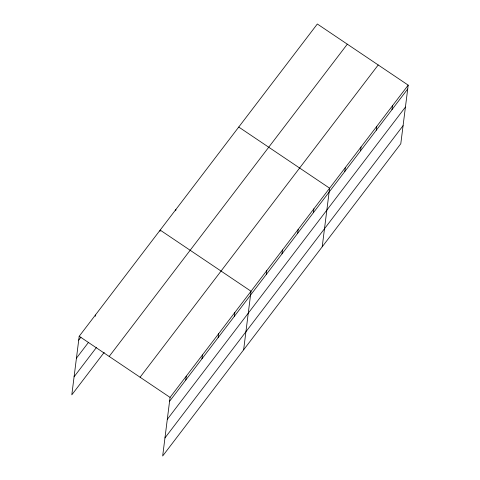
<?xml version="1.0" encoding="UTF-8"?>
<svg xmlns="http://www.w3.org/2000/svg" width="480" height="480" viewBox="0 0 480 480"><rect width="100%" height="100%" fill="white"/><g stroke="black" fill="none" stroke-linecap="round" stroke-linejoin="round"><path stroke-width="0.72" d="M408.198 85.146L170.07 397.41L162.672 456L400.794 143.736L408.198 85.146L317.328 24L79.206 336.264L71.802 394.854L104.19 352.386M95.232 316.32L95.394 315.03M160.002 231.378L160.17 230.094L251.034 291.24L243.63 349.83M175.722 210.774L175.884 209.484M185.778 380.034L186.264 376.176M201.966 358.8L202.458 354.942M218.16 337.566L218.646 333.708M234.354 316.332L234.84 312.474M266.262 274.488L266.748 270.63M281.982 253.878L282.468 250.02M297.696 233.268L298.182 229.41M313.41 212.658L313.902 208.806M322.212 246.78L329.616 188.196L238.746 127.05M344.844 171.438L345.33 167.586M360.564 150.834L361.05 146.976M376.278 130.224L376.764 126.366M391.992 109.614L392.484 105.756M78.714 340.122L80.964 337.176M76.434 358.182L88.578 342.258M74.082 376.794L96.576 347.298M109.188 356.442L347.316 44.178M140.082 377.232L378.21 64.968M169.584 401.268L407.712 89.004M167.304 419.328L405.426 107.064M164.952 437.94L403.08 125.67M79.206 336.264L170.07 397.41"/></g></svg>
